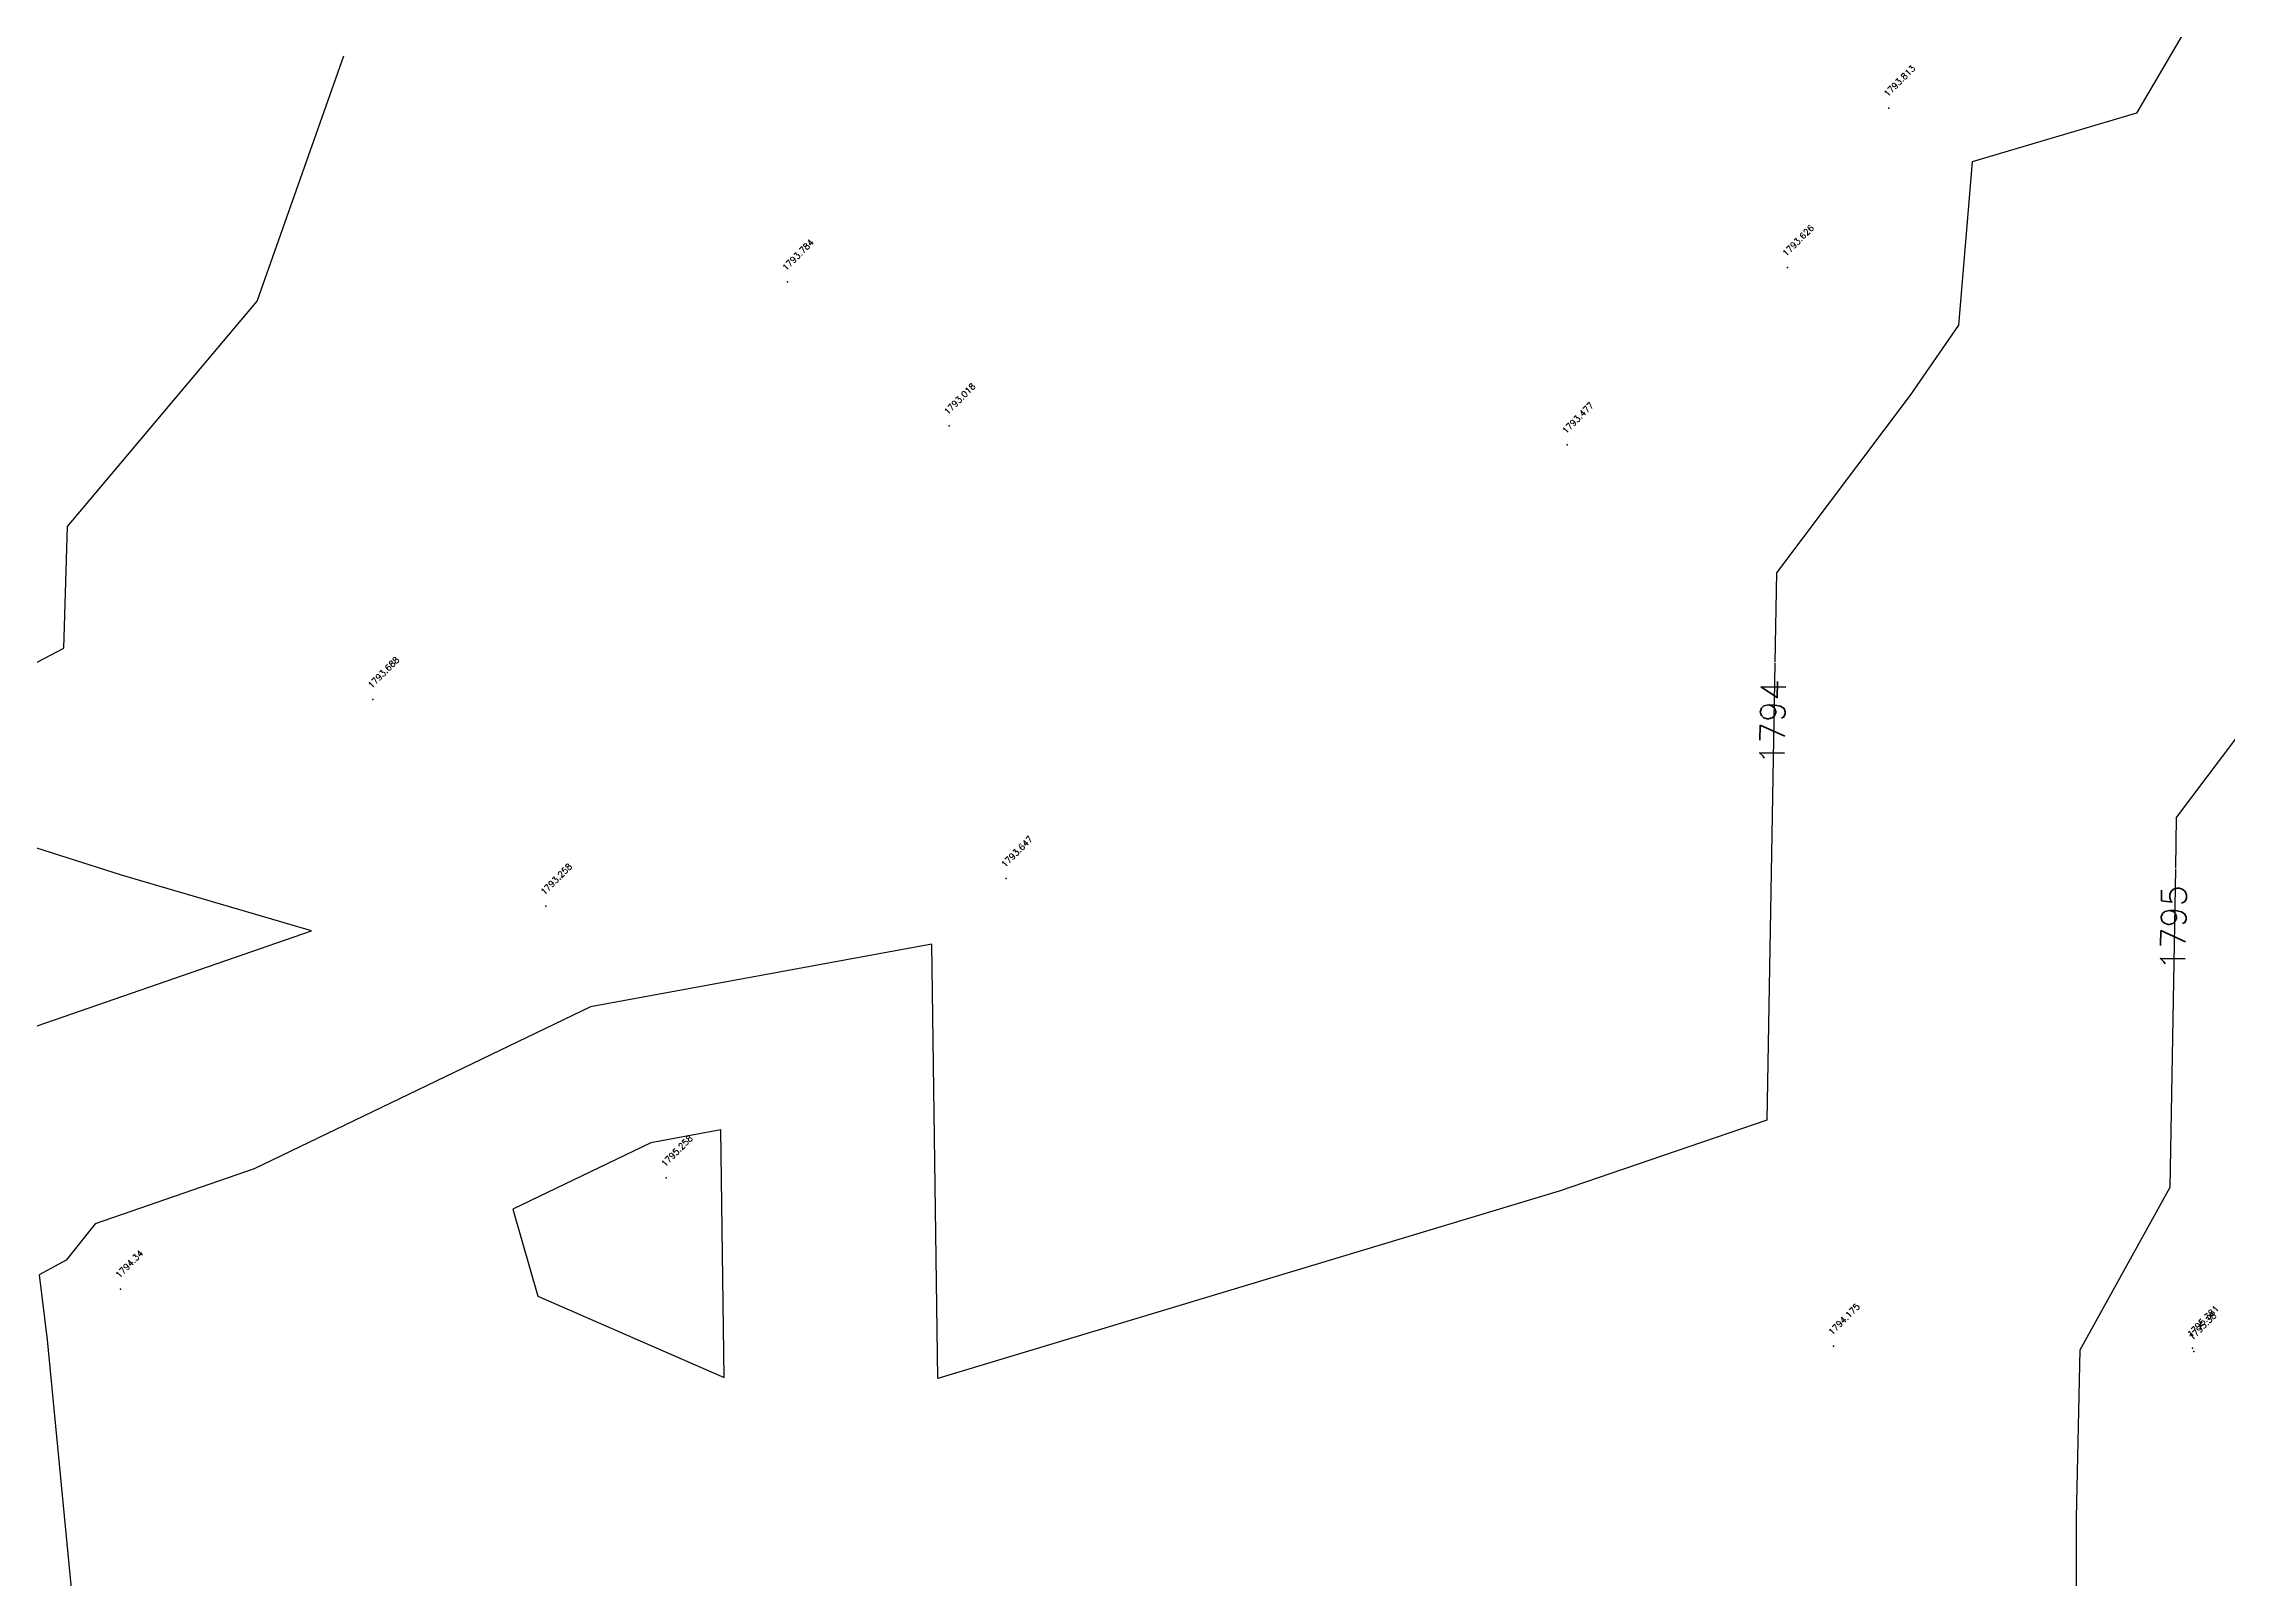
# Model space of a CAD drawing. Header units: inches. Extents: x 9956484 to 9957113, y 272553 to 273016.
# Drawn here: x 9956809.3 to 9956897, y 272657.7 to 272719.3 of the extents above; entities that cross this region are included whole.
import ezdxf
from ezdxf.enums import TextEntityAlignment as Align

# ---------------------------------------------------------------- set-up
doc = ezdxf.new("R2010")
doc.units = ezdxf.units.IN
doc.header["$MEASUREMENT"] = 0
doc.layers.add('Cont_Annotation', color=7, linetype='Continuous', lineweight=15)
for name, color, linetype in [('Contour', 4, 'Continuous'), ('Index_Contour', 8, 'Continuous'), ('Points', 7, 'Continuous'), ('Points-ELV', 6, 'Continuous'), ('Points-NUM', 4, 'Continuous'), ('Points-TXT', 3, 'Continuous')]:
    doc.layers.add(name, color=color, linetype=linetype)
doc.styles.add('Cont_Anno', font='')
doc.styles.add('romans', font='romans.shx')
doc.styles.get('Cont_Anno').set_extended_font_data('romans', bold=True)

# ---------------------------------------------------------------- blocks, each defined once
blk = doc.blocks.new('POINTS')
at = {"layer": 'Points'}
blk.add_line((0, 0), (0, 0), dxfattribs=at)
blk.add_point((0, 0), dxfattribs=at)
at = {"layer": 'Points-ELV', "style": 'romans'}
blk.add_attdef('ELEV', text='', height=1, rotation=45, dxfattribs=at).set_placement((0, 0), align=Align.BOTTOM_LEFT)
at = {"layer": 'Points-NUM', "style": 'romans'}
blk.add_attdef('PTNUM', text='', height=1, dxfattribs=at).set_placement((0, 0), align=Align.BOTTOM_RIGHT)
at = {"layer": 'Points-TXT', "style": 'romans'}
blk.add_attdef('DESC', text='', height=1, dxfattribs=at).set_placement((0, 0), align=Align.BOTTOM_RIGHT)

msp = doc.modelspace()

# ---------------------------------------------------------------- linework, layer by layer
at = {"layer": 'Contour'}
for points, elevation in [([(9956898.847, 272725.99), (9956893.286, 272716.509)], 1794), ([(9956817.858, 272708.965), (9956821.335, 272718.811)], 1793), ([(9956893.286, 272716.509), (9956886.698, 272714.549), (9956886.147, 272708.002), (9956884.203, 272705.195), (9956878.841, 272698.058), (9956878.777, 272694.472)], 1794), ([(9956801.43, 272654.564), (9956800.782, 272661.309), (9956799.498, 272671.575), (9956803.762, 272673.896), (9956808.333, 272679.641), (9956820.034, 272683.69), (9956812.412, 272685.926), (9956806.781, 272687.724), (9956805.165, 272688.787), (9956804.394, 272690.575), (9956804.706, 272692.212), (9956810.093, 272695.043), (9956810.242, 272699.921), (9956817.858, 272708.965)], 1793), ([(9956878.776, 272694.435), (9956878.448, 272676.094), (9956870.123, 272673.244), (9956845.174, 272665.73), (9956844.935, 272683.157), (9956831.233, 272680.64), (9956817.736, 272674.144), (9956811.349, 272671.934), (9956810.189, 272670.477), (9956809.107, 272669.888), (9956809.433, 272667.283), (9956810.751, 272653.563)], 1794)]:
    msp.add_lwpolyline(points, dxfattribs=dict(at, elevation=elevation))
at = {"layer": 'Index_Contour', "elevation": 1795}
for points in [[(9956894.864, 272686.223), (9956894.9, 272688.241), (9956897.356, 272691.509)], [(9956868.263, 272624.174), (9956868.839, 272634.84), (9956872.238, 272635.39), (9956874.041, 272634.54), (9956879.815, 272633.494), (9956886.265, 272637.097), (9956890.908, 272645.892), (9956890.878, 272660.14), (9956891.026, 272666.88), (9956894.635, 272673.408), (9956894.863, 272686.186)], [(9956829.125, 272669.037), (9956836.6, 272665.766), (9956836.464, 272675.702), (9956833.654, 272675.186), (9956828.122, 272672.524), (9956829.125, 272669.037)]]:
    msp.add_lwpolyline(points, dxfattribs=at)

# ---------------------------------------------------------------- block references
at = {"layer": 'Points', "linetype": 'Continuous'}
ref = msp.add_blockref('POINTS', (9956883.352, 272716.714, 1793.813), dxfattribs=at)
ref.add_attrib('ELEV', '1793.813', dxfattribs={"layer": 'Points-ELV', "height": 0.25, "rotation": 45, "style": 'romans'}).set_placement((9956883.352, 272717.089, 1793.813), align=Align.BOTTOM_LEFT)
ref = msp.add_blockref('POINTS', (9956879.284, 272710.313, 1793.626), dxfattribs=at)
ref.add_attrib('ELEV', '1793.626', dxfattribs={"layer": 'Points-ELV', "height": 0.25, "rotation": 45, "style": 'romans'}).set_placement((9956879.284, 272710.688, 1793.626), align=Align.BOTTOM_LEFT)
ref = msp.add_blockref('POINTS', (9956839.138, 272709.734, 1793.784), dxfattribs=at)
ref.add_attrib('ELEV', '1793.784', dxfattribs={"layer": 'Points-ELV', "height": 0.25, "rotation": 45, "style": 'romans'}).set_placement((9956839.138, 272710.109, 1793.784), align=Align.BOTTOM_LEFT)
ref = msp.add_blockref('POINTS', (9956845.628, 272703.957, 1793.018), dxfattribs=at)
ref.add_attrib('ELEV', '1793.018', dxfattribs={"layer": 'Points-ELV', "height": 0.25, "rotation": 45, "style": 'romans'}).set_placement((9956845.628, 272704.332, 1793.018), align=Align.BOTTOM_LEFT)
ref = msp.add_blockref('POINTS', (9956870.442, 272703.193, 1793.477), dxfattribs=at)
ref.add_attrib('ELEV', '1793.477', dxfattribs={"layer": 'Points-ELV', "height": 0.25, "rotation": 45, "style": 'romans'}).set_placement((9956870.442, 272703.568, 1793.477), align=Align.BOTTOM_LEFT)
ref = msp.add_blockref('POINTS', (9956822.503, 272692.98, 1793.688), dxfattribs=at)
ref.add_attrib('ELEV', '1793.688', dxfattribs={"layer": 'Points-ELV', "height": 0.25, "rotation": 45, "style": 'romans'}).set_placement((9956822.503, 272693.355, 1793.688), align=Align.BOTTOM_LEFT)
ref = msp.add_blockref('POINTS', (9956847.925, 272685.788, 1793.647), dxfattribs=at)
ref.add_attrib('ELEV', '1793.647', dxfattribs={"layer": 'Points-ELV', "height": 0.25, "rotation": 45, "style": 'romans'}).set_placement((9956847.925, 272686.163, 1793.647), align=Align.BOTTOM_LEFT)
ref = msp.add_blockref('POINTS', (9956829.437, 272684.686, 1793.258), dxfattribs=at)
ref.add_attrib('ELEV', '1793.258', dxfattribs={"layer": 'Points-ELV', "height": 0.25, "rotation": 45, "style": 'romans'}).set_placement((9956829.437, 272685.061, 1793.258), align=Align.BOTTOM_LEFT)
ref = msp.add_blockref('POINTS', (9956834.278, 272673.779, 1795.258), dxfattribs=at)
ref.add_attrib('ELEV', '1795.258', dxfattribs={"layer": 'Points-ELV', "height": 0.25, "rotation": 45, "style": 'romans'}).set_placement((9956834.278, 272674.154, 1795.258), align=Align.BOTTOM_LEFT)
ref = msp.add_blockref('POINTS', (9956812.374, 272669.314, 1794.34), dxfattribs=at)
ref.add_attrib('ELEV', '1794.34', dxfattribs={"layer": 'Points-ELV', "height": 0.25, "rotation": 45, "style": 'romans'}).set_placement((9956812.374, 272669.689, 1794.34), align=Align.BOTTOM_LEFT)
ref = msp.add_blockref('POINTS', (9956881.127, 272667.026, 1794.175), dxfattribs=at)
ref.add_attrib('ELEV', '1794.175', dxfattribs={"layer": 'Points-ELV', "height": 0.25, "rotation": 45, "style": 'romans'}).set_placement((9956881.127, 272667.401, 1794.175), align=Align.BOTTOM_LEFT)
ref = msp.add_blockref('POINTS', (9956895.534, 272666.944, 1795.381), dxfattribs=at)
ref.add_attrib('ELEV', '1795.381', dxfattribs={"layer": 'Points-ELV', "height": 0.25, "rotation": 45, "style": 'romans'}).set_placement((9956895.534, 272667.319, 1795.381), align=Align.BOTTOM_LEFT)
ref = msp.add_blockref('POINTS', (9956895.586, 272666.813, 1795.38), dxfattribs=at)
ref.add_attrib('ELEV', '1795.38', dxfattribs={"layer": 'Points-ELV', "height": 0.25, "rotation": 45, "style": 'romans'}).set_placement((9956895.586, 272667.188, 1795.38), align=Align.BOTTOM_LEFT)

# ---------------------------------------------------------------- texts
at = {"layer": 'Cont_Annotation', "style": 'Cont_Anno'}
for s, p in [('1794', (9956879.153, 272690.346, 1794)), ('1795', (9956895.24, 272682.097, 1795))]:
    msp.add_text(s, height=1, rotation=88.97541, dxfattribs=at).set_placement(p)

doc.saveas('drawing.dxf')
